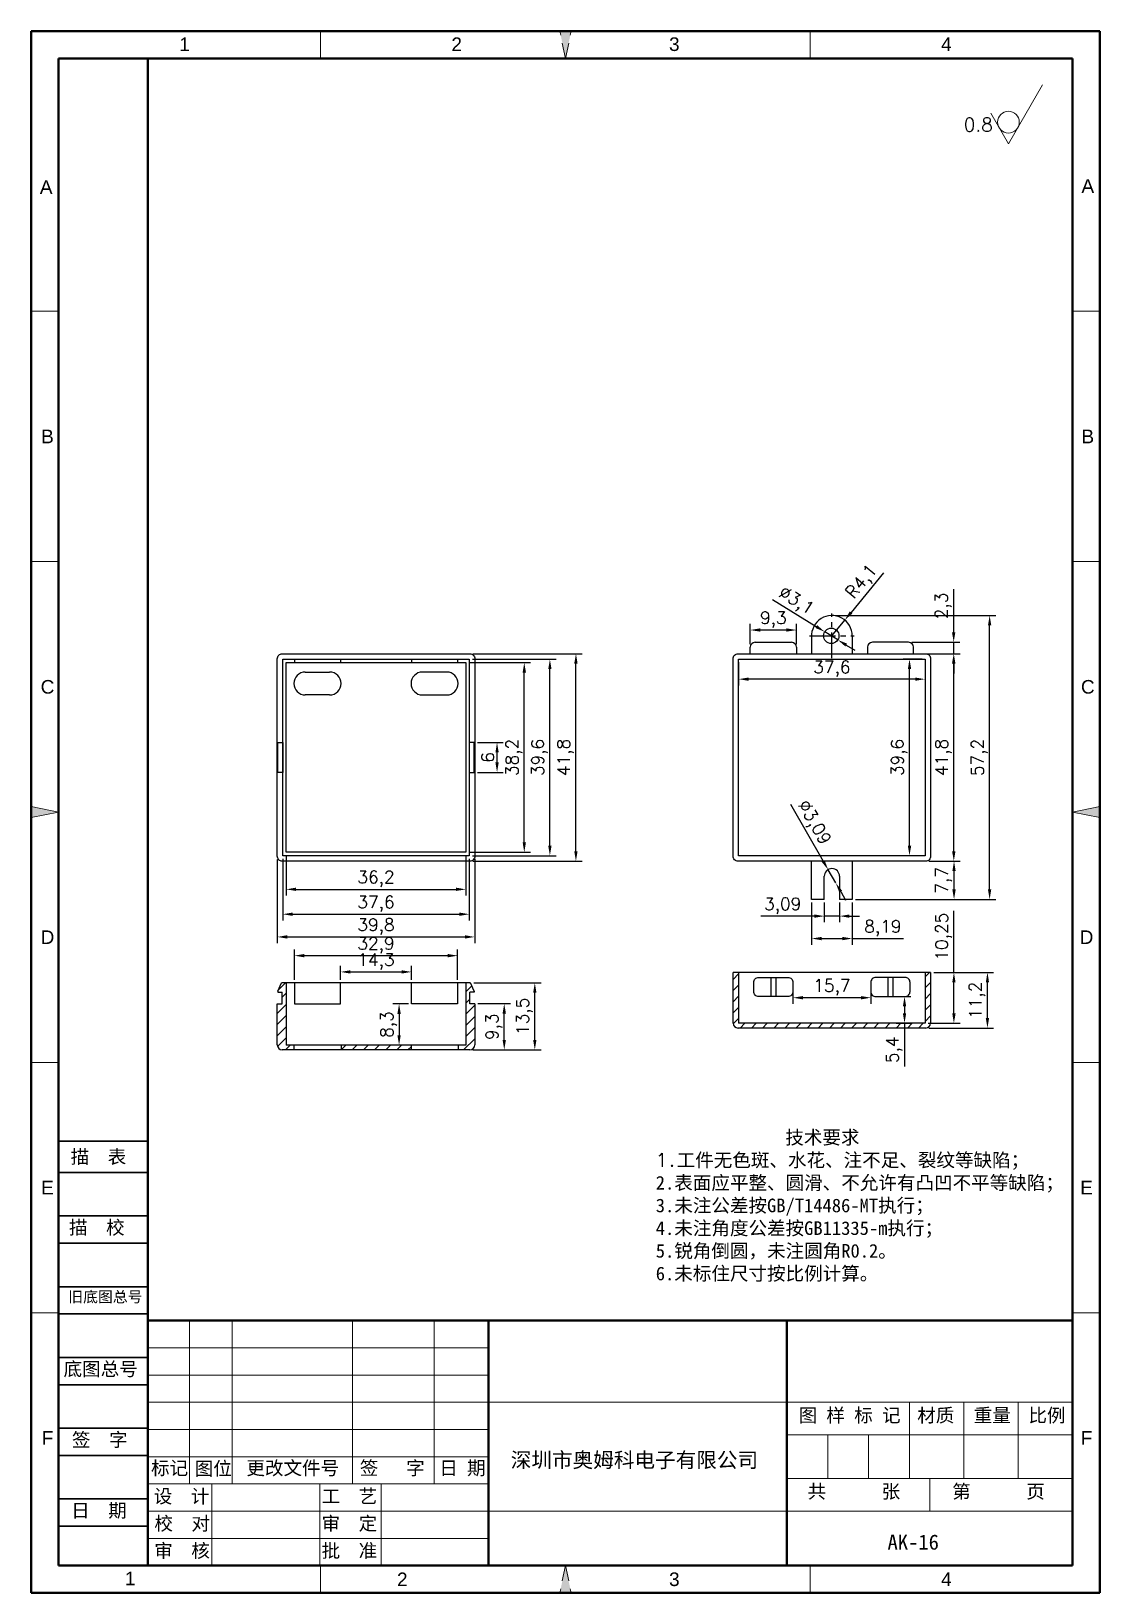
# Model space of a CAD drawing. Header units: millimetres. Extents: x 27445 to 27661, y -471 to -157.
import ezdxf
from ezdxf.enums import TextEntityAlignment as Align

# ---------------------------------------------------------------- set-up
doc = ezdxf.new("R2010")
doc.units = ezdxf.units.MM
for name, pattern in [('ACAD_ISO10W100', [18, 12, -3, 0, -3]), ('CENTER', [50.8, 31.75, -6.35, 6.35, -6.35]), ('HIDDEN2', [4.7625, 3.175, -1.5875])]:
    doc.linetypes.add(name, pattern=pattern)
for name, color, linetype, lineweight in [('dim', 82, 'Continuous', 9), ('图层1', 7, 'ACAD_ISO10W100', 15), ('图层2', 7, 'Continuous', 30), ('图层3', 7, 'Continuous', 15), ('图层4', 7, 'Continuous', 40), ('图层5', 7, 'HIDDEN2', 15), ('细实线', 3, 'Continuous', 18)]:
    doc.layers.add(name, color=color, linetype=linetype, lineweight=lineweight)
doc.layers.add('尺寸线', color=7, linetype='Continuous')
doc.styles.get("Standard").update_dxf_attribs({"font": 'txt', "bigfont": 'gbcbig.shx'})
doc.styles.add('样式 3', font='arial.ttf', dxfattribs={"height": 3.8})
doc.dimstyles.new('ISO-25', dxfattribs={"dimtxt": 2.5, "dimasz": 2.5, "dimexe": 1.25, "dimexo": 0.625, "dimtad": 1, "dimtxsty": 'Standard', "dimcen": 2.5, "dimadec": 0, "dimazin": 0, "dimtfac": 1, "dimtmove": 0, "dimatfit": 3, "dimfxl": 0, "dimarcsym": 0})

# ---------------------------------------------------------------- blocks, each defined once
blk = doc.blocks.new('*D2047')
at = {"layer": 'Defpoints', "color": 0, "transparency": 16777216}
for p in [(27533.84, -282.09), (27555.23, -282.09), (27533.84, -323.89)]:
    blk.add_point(p, dxfattribs=at)
at = {"layer": 'dim', "color": 0, "lineweight": -2, "transparency": 16777216}
for p, q in [((27534.47, -282.09), (27556.48, -282.09)), ((27555.23, -321.89), (27555.23, -284.09)), ((27534.47, -323.89), (27556.48, -323.89))]:
    blk.add_line(p, q, dxfattribs=at)
at = {"layer": 'dim', "color": 0, "transparency": 16777216}
for points in [[(27554.89, -284.09), (27555.56, -284.09), (27555.23, -282.09)], [(27554.89, -321.89), (27555.56, -321.89), (27555.23, -323.89)]]:
    blk.add_solid(points, dxfattribs=at)
at = {"layer": 'dim', "color": 0, "transparency": 16777216, "insert": (27553.14, -302.99), "char_height": 2.5, "attachment_point": 5, "rotation": 90}
blk.add_mtext('41,8', dxfattribs=at)
blk = doc.blocks.new('*D2048')
at = {"layer": 'Defpoints', "color": 0, "transparency": 16777216}
for p in [(27533.74, -283.19), (27549.98, -283.19), (27533.74, -322.79)]:
    blk.add_point(p, dxfattribs=at)
at = {"layer": 'dim', "color": 0, "lineweight": -2, "transparency": 16777216}
for p, q in [((27534.37, -283.19), (27551.23, -283.19)), ((27549.98, -320.79), (27549.98, -285.19)), ((27534.37, -322.79), (27551.23, -322.79))]:
    blk.add_line(p, q, dxfattribs=at)
at = {"layer": 'dim', "color": 0, "transparency": 16777216}
for points in [[(27549.65, -285.19), (27550.31, -285.19), (27549.98, -283.19)], [(27549.65, -320.79), (27550.31, -320.79), (27549.98, -322.79)]]:
    blk.add_solid(points, dxfattribs=at)
at = {"layer": 'dim', "color": 0, "transparency": 16777216, "insert": (27547.9, -302.99), "char_height": 2.5, "attachment_point": 5, "rotation": 90}
blk.add_mtext('39,6', dxfattribs=at)
blk = doc.blocks.new('*D2049')
at = {"layer": 'Defpoints', "color": 0, "transparency": 16777216}
for p in [(27533.04, -283.89), (27544.82, -283.89), (27533.04, -322.09)]:
    blk.add_point(p, dxfattribs=at)
at = {"layer": 'dim', "color": 0, "lineweight": -2, "transparency": 16777216}
for p, q in [((27533.67, -283.89), (27546.07, -283.89)), ((27544.82, -320.09), (27544.82, -285.89)), ((27533.67, -322.09), (27546.07, -322.09))]:
    blk.add_line(p, q, dxfattribs=at)
at = {"layer": 'dim', "color": 0, "transparency": 16777216}
for points in [[(27544.49, -285.89), (27545.16, -285.89), (27544.82, -283.89)], [(27544.49, -320.09), (27545.16, -320.09), (27544.82, -322.09)]]:
    blk.add_solid(points, dxfattribs=at)
at = {"layer": 'dim', "color": 0, "transparency": 16777216, "insert": (27542.74, -302.99), "char_height": 2.5, "attachment_point": 5, "rotation": 90}
blk.add_mtext('38,2', dxfattribs=at)
blk = doc.blocks.new('*D2050')
at = {"layer": 'Defpoints', "color": 0, "transparency": 16777216}
for p in [(27534.74, -299.99), (27539.33, -299.99), (27534.74, -305.99)]:
    blk.add_point(p, dxfattribs=at)
at = {"layer": 'dim', "color": 0, "lineweight": -2, "transparency": 16777216}
for p, q in [((27535.37, -299.99), (27540.58, -299.99)), ((27539.33, -303.99), (27539.33, -301.99)), ((27535.37, -305.99), (27540.58, -305.99))]:
    blk.add_line(p, q, dxfattribs=at)
at = {"layer": 'dim', "color": 0, "transparency": 16777216}
for points in [[(27539, -301.99), (27539.67, -301.99), (27539.33, -299.99)], [(27539, -303.99), (27539.67, -303.99), (27539.33, -305.99)]]:
    blk.add_solid(points, dxfattribs=at)
at = {"layer": 'dim', "color": 0, "transparency": 16777216, "insert": (27537.46, -302.99), "char_height": 2.5, "attachment_point": 5, "rotation": 90}
blk.add_mtext('6', dxfattribs=at)
blk = doc.blocks.new('*D2051')
at = {"layer": 'Defpoints', "color": 0, "transparency": 16777216}
for p in [(27495.04, -322.89), (27534.84, -322.79), (27534.84, -339.15)]:
    blk.add_point(p, dxfattribs=at)
at = {"layer": 'dim', "color": 0, "lineweight": -2, "transparency": 16777216}
for p, q in [((27495.04, -323.52), (27495.04, -340.4)), ((27534.84, -323.42), (27534.84, -340.4)), ((27497.04, -339.15), (27532.84, -339.15))]:
    blk.add_line(p, q, dxfattribs=at)
at = {"layer": 'dim', "color": 0, "transparency": 16777216}
for points in [[(27497.04, -338.81), (27497.04, -339.48), (27495.04, -339.15)], [(27532.84, -338.81), (27532.84, -339.48), (27534.84, -339.15)]]:
    blk.add_solid(points, dxfattribs=at)
at = {"layer": 'dim', "color": 0, "transparency": 16777216, "insert": (27514.94, -337.06), "char_height": 2.5, "attachment_point": 5}
blk.add_mtext('39,8', dxfattribs=at)
blk = doc.blocks.new('*D2052')
at = {"layer": 'Defpoints', "color": 0, "transparency": 16777216}
for p in [(27496.14, -322.79), (27533.74, -322.79), (27533.74, -334.57)]:
    blk.add_point(p, dxfattribs=at)
at = {"layer": 'dim', "color": 0, "lineweight": -2, "transparency": 16777216}
for p, q in [((27496.14, -323.42), (27496.14, -335.82)), ((27533.74, -323.42), (27533.74, -335.82)), ((27498.14, -334.57), (27531.74, -334.57))]:
    blk.add_line(p, q, dxfattribs=at)
at = {"layer": 'dim', "color": 0, "transparency": 16777216}
for points in [[(27498.14, -334.24), (27498.14, -334.91), (27496.14, -334.57)], [(27531.74, -334.24), (27531.74, -334.91), (27533.74, -334.57)]]:
    blk.add_solid(points, dxfattribs=at)
at = {"layer": 'dim', "color": 0, "transparency": 16777216, "insert": (27514.94, -332.49), "char_height": 2.5, "attachment_point": 5}
blk.add_mtext('37,6', dxfattribs=at)
blk = doc.blocks.new('*D2053')
at = {"layer": 'Defpoints', "color": 0, "transparency": 16777216}
for p in [(27496.84, -322.09), (27533.04, -322.09), (27533.04, -329.56)]:
    blk.add_point(p, dxfattribs=at)
at = {"layer": 'dim', "color": 0, "lineweight": -2, "transparency": 16777216}
for p, q in [((27496.84, -322.72), (27496.84, -330.81)), ((27533.04, -322.72), (27533.04, -330.81)), ((27498.84, -329.56), (27531.04, -329.56))]:
    blk.add_line(p, q, dxfattribs=at)
at = {"layer": 'dim', "color": 0, "transparency": 16777216}
for points in [[(27498.84, -329.22), (27498.84, -329.89), (27496.84, -329.56)], [(27531.04, -329.22), (27531.04, -329.89), (27533.04, -329.56)]]:
    blk.add_solid(points, dxfattribs=at)
at = {"layer": 'dim', "color": 0, "transparency": 16777216, "insert": (27514.94, -327.47), "char_height": 2.5, "attachment_point": 5}
blk.add_mtext('36,2', dxfattribs=at)
blk = doc.blocks.new('*D2054')
at = {"layer": 'Defpoints', "color": 0, "transparency": 16777216}
for p in [(27534.01, -348.39), (27546.94, -348.39), (27533.84, -361.89)]:
    blk.add_point(p, dxfattribs=at)
at = {"layer": 'dim', "color": 0, "lineweight": -2, "transparency": 16777216}
for p, q in [((27534.63, -348.39), (27548.19, -348.39)), ((27546.94, -359.89), (27546.94, -350.39)), ((27534.47, -361.89), (27548.19, -361.89))]:
    blk.add_line(p, q, dxfattribs=at)
at = {"layer": 'dim', "color": 0, "transparency": 16777216}
for points in [[(27546.61, -350.39), (27547.27, -350.39), (27546.94, -348.39)], [(27546.61, -359.89), (27547.27, -359.89), (27546.94, -361.89)]]:
    blk.add_solid(points, dxfattribs=at)
at = {"layer": 'dim', "color": 0, "transparency": 16777216, "insert": (27544.86, -355.14), "char_height": 2.5, "attachment_point": 5, "rotation": 90}
blk.add_mtext('13,5', dxfattribs=at)
blk = doc.blocks.new('*D2055')
at = {"layer": 'Defpoints', "color": 0, "transparency": 16777216}
for p in [(27534.84, -352.59), (27540.78, -352.59), (27533.84, -361.89)]:
    blk.add_point(p, dxfattribs=at)
at = {"layer": 'dim', "color": 0, "lineweight": -2, "transparency": 16777216}
for p, q in [((27535.47, -352.59), (27542.03, -352.59)), ((27540.78, -359.89), (27540.78, -354.59)), ((27534.47, -361.89), (27542.03, -361.89))]:
    blk.add_line(p, q, dxfattribs=at)
at = {"layer": 'dim', "color": 0, "transparency": 16777216}
for points in [[(27540.45, -354.59), (27541.12, -354.59), (27540.78, -352.59)], [(27540.45, -359.89), (27541.12, -359.89), (27540.78, -361.89)]]:
    blk.add_solid(points, dxfattribs=at)
at = {"layer": 'dim', "color": 0, "transparency": 16777216, "insert": (27538.7, -357.24), "char_height": 2.5, "attachment_point": 5, "rotation": 90}
blk.add_mtext('9,3', dxfattribs=at)
blk = doc.blocks.new('*D2056')
at = {"layer": 'Defpoints', "color": 0, "transparency": 16777216}
for p in [(27522.09, -352.64), (27519.59, -360.94), (27522.09, -360.94)]:
    blk.add_point(p, dxfattribs=at)
at = {"layer": 'dim', "color": 0, "lineweight": -2, "transparency": 16777216}
for p, q in [((27521.47, -352.64), (27518.34, -352.64)), ((27519.59, -354.64), (27519.59, -358.94)), ((27521.47, -360.94), (27518.34, -360.94))]:
    blk.add_line(p, q, dxfattribs=at)
at = {"layer": 'dim', "color": 0, "transparency": 16777216}
for points in [[(27519.25, -354.64), (27519.92, -354.64), (27519.59, -352.64)], [(27519.25, -358.94), (27519.92, -358.94), (27519.59, -360.94)]]:
    blk.add_solid(points, dxfattribs=at)
at = {"layer": 'dim', "color": 0, "transparency": 16777216, "insert": (27517.5, -356.79), "char_height": 2.5, "attachment_point": 5, "rotation": 90}
blk.add_mtext('8,3', dxfattribs=at)
blk = doc.blocks.new('*D2057')
at = {"layer": 'Defpoints', "color": 0, "transparency": 16777216}
for p in [(27507.79, -348.39), (27522.09, -346.2), (27522.09, -348.39)]:
    blk.add_point(p, dxfattribs=at)
at = {"layer": 'dim', "color": 0, "lineweight": -2, "transparency": 16777216}
for p, q in [((27507.79, -347.77), (27507.79, -344.95)), ((27522.09, -347.77), (27522.09, -344.95)), ((27509.79, -346.2), (27520.09, -346.2))]:
    blk.add_line(p, q, dxfattribs=at)
at = {"layer": 'dim', "color": 0, "transparency": 16777216}
for points in [[(27509.79, -345.86), (27509.79, -346.53), (27507.79, -346.2)], [(27520.09, -345.86), (27520.09, -346.53), (27522.09, -346.2)]]:
    blk.add_solid(points, dxfattribs=at)
at = {"layer": 'dim', "color": 0, "transparency": 16777216, "insert": (27514.94, -344.11), "char_height": 2.5, "attachment_point": 5}
blk.add_mtext('14,3', dxfattribs=at)
blk = doc.blocks.new('*D2058')
at = {"layer": 'Defpoints', "color": 0, "transparency": 16777216}
for p in [(27531.39, -342.92), (27498.49, -348.39), (27531.39, -348.39)]:
    blk.add_point(p, dxfattribs=at)
at = {"layer": 'dim', "color": 0, "lineweight": -2, "transparency": 16777216}
for p, q in [((27498.49, -347.77), (27498.49, -341.67)), ((27531.39, -347.77), (27531.39, -341.67)), ((27500.49, -342.92), (27529.39, -342.92))]:
    blk.add_line(p, q, dxfattribs=at)
at = {"layer": 'dim', "color": 0, "transparency": 16777216}
for points in [[(27500.49, -342.58), (27500.49, -343.25), (27498.49, -342.92)], [(27529.39, -342.58), (27529.39, -343.25), (27531.39, -342.92)]]:
    blk.add_solid(points, dxfattribs=at)
at = {"layer": 'dim', "color": 0, "transparency": 16777216, "insert": (27514.94, -340.83), "char_height": 2.5, "attachment_point": 5}
blk.add_mtext('32,9', dxfattribs=at)
blk = doc.blocks.new('*D2059')
at = {"layer": 'Defpoints', "color": 0, "transparency": 16777216}
for p in [(27626.71, -346.3), (27638.16, -346.3), (27625.71, -357.5)]:
    blk.add_point(p, dxfattribs=at)
at = {"layer": 'dim', "color": 0, "lineweight": -2, "transparency": 16777216}
for p, q in [((27627.34, -346.3), (27639.41, -346.3)), ((27638.16, -355.5), (27638.16, -348.3)), ((27626.34, -357.5), (27639.41, -357.5))]:
    blk.add_line(p, q, dxfattribs=at)
at = {"layer": 'dim', "color": 0, "transparency": 16777216}
for points in [[(27637.83, -348.3), (27638.49, -348.3), (27638.16, -346.3)], [(27637.83, -355.5), (27638.49, -355.5), (27638.16, -357.5)]]:
    blk.add_solid(points, dxfattribs=at)
at = {"layer": 'dim', "color": 0, "transparency": 16777216, "insert": (27636.08, -351.9), "char_height": 2.5, "attachment_point": 5, "rotation": 90}
blk.add_mtext('11,2', dxfattribs=at)
blk = doc.blocks.new('*D2060')
at = {"layer": 'Defpoints', "color": 0, "transparency": 16777216}
for p in [(27627.34, -346.3), (27631.4, -346.3), (27625.61, -356.55)]:
    blk.add_point(p, dxfattribs=at)
at = {"layer": 'dim', "color": 0, "lineweight": -2, "transparency": 16777216}
for p, q in [((27631.4, -346.3), (27631.4, -333.88)), ((27627.96, -346.3), (27632.65, -346.3)), ((27631.4, -354.55), (27631.4, -348.3)), ((27626.24, -356.55), (27632.65, -356.55))]:
    blk.add_line(p, q, dxfattribs=at)
at = {"layer": 'dim', "color": 0, "transparency": 16777216}
for points in [[(27631.07, -348.3), (27631.74, -348.3), (27631.4, -346.3)], [(27631.07, -354.55), (27631.74, -354.55), (27631.4, -356.55)]]:
    blk.add_solid(points, dxfattribs=at)
at = {"layer": 'dim', "color": 0, "transparency": 16777216, "insert": (27629.32, -339.09), "char_height": 2.5, "attachment_point": 5, "rotation": 90}
blk.add_mtext('10,25', dxfattribs=at)
blk = doc.blocks.new('*D2061')
at = {"layer": 'Defpoints', "color": 0, "transparency": 16777216}
for p in [(27598.96, -349.65), (27598.96, -351.39), (27614.66, -349.65)]:
    blk.add_point(p, dxfattribs=at)
at = {"layer": 'dim', "color": 0, "lineweight": -2, "transparency": 16777216}
for p, q in [((27598.96, -350.27), (27598.96, -352.64)), ((27612.66, -351.39), (27600.96, -351.39)), ((27614.66, -350.27), (27614.66, -352.64))]:
    blk.add_line(p, q, dxfattribs=at)
at = {"layer": 'dim', "color": 0, "transparency": 16777216}
for points in [[(27600.96, -351.06), (27600.96, -351.73), (27598.96, -351.39)], [(27612.66, -351.06), (27612.66, -351.73), (27614.66, -351.39)]]:
    blk.add_solid(points, dxfattribs=at)
at = {"layer": 'dim', "color": 0, "transparency": 16777216, "insert": (27606.81, -349.31), "char_height": 2.5, "attachment_point": 5}
blk.add_mtext('15,7', dxfattribs=at)
blk = doc.blocks.new('*D2062')
at = {"layer": 'Defpoints', "color": 0, "transparency": 16777216}
for p in [(27619.11, -351.15), (27619.11, -356.55), (27621.45, -356.55)]:
    blk.add_point(p, dxfattribs=at)
at = {"layer": 'dim', "color": 0, "lineweight": -2, "transparency": 16777216}
for p, q in [((27619.74, -351.15), (27622.7, -351.15)), ((27621.45, -353.15), (27621.45, -354.55)), ((27619.74, -356.55), (27622.7, -356.55)), ((27621.45, -356.55), (27621.45, -365.22))]:
    blk.add_line(p, q, dxfattribs=at)
at = {"layer": 'dim', "color": 0, "transparency": 16777216}
for points in [[(27621.12, -353.15), (27621.78, -353.15), (27621.45, -351.15)], [(27621.12, -354.55), (27621.78, -354.55), (27621.45, -356.55)]]:
    blk.add_solid(points, dxfattribs=at)
at = {"layer": 'dim', "color": 0, "transparency": 16777216, "insert": (27619.37, -361.88), "char_height": 2.5, "attachment_point": 5, "rotation": 90}
blk.add_mtext('5,4', dxfattribs=at)
blk = doc.blocks.new('*D2063')
at = {"layer": 'Defpoints', "color": 0, "transparency": 16777216}
for p in [(27625.71, -323.89), (27631.43, -323.89), (27610.91, -331.59)]:
    blk.add_point(p, dxfattribs=at)
at = {"layer": 'dim', "color": 0, "lineweight": -2, "transparency": 16777216}
for p, q in [((27626.34, -323.89), (27632.68, -323.89)), ((27631.43, -329.59), (27631.43, -325.89)), ((27611.54, -331.59), (27632.68, -331.59))]:
    blk.add_line(p, q, dxfattribs=at)
at = {"layer": 'dim', "color": 0, "transparency": 16777216}
for points in [[(27631.09, -325.89), (27631.76, -325.89), (27631.43, -323.89)], [(27631.09, -329.59), (27631.76, -329.59), (27631.43, -331.59)]]:
    blk.add_solid(points, dxfattribs=at)
at = {"layer": 'dim', "color": 0, "transparency": 16777216, "insert": (27629.34, -327.74), "char_height": 2.5, "attachment_point": 5, "rotation": 90}
blk.add_mtext('7,7', dxfattribs=at)
blk = doc.blocks.new('*D2064')
at = {"layer": 'Defpoints', "color": 0, "transparency": 16777216}
for p in [(27606.81, -274.39), (27638.6, -274.39), (27611.54, -331.59)]:
    blk.add_point(p, dxfattribs=at)
at = {"layer": 'dim', "color": 0, "lineweight": -2, "transparency": 16777216}
for p, q in [((27607.44, -274.39), (27639.85, -274.39)), ((27638.6, -329.59), (27638.6, -276.39)), ((27612.16, -331.59), (27639.85, -331.59))]:
    blk.add_line(p, q, dxfattribs=at)
at = {"layer": 'dim', "color": 0, "transparency": 16777216}
for points in [[(27638.27, -276.39), (27638.93, -276.39), (27638.6, -274.39)], [(27638.27, -329.59), (27638.93, -329.59), (27638.6, -331.59)]]:
    blk.add_solid(points, dxfattribs=at)
at = {"layer": 'dim', "color": 0, "transparency": 16777216, "insert": (27636.52, -302.99), "char_height": 2.5, "attachment_point": 5, "rotation": 90}
blk.add_mtext('57,2', dxfattribs=at)
blk = doc.blocks.new('*D2065')
at = {"layer": 'Defpoints', "color": 0, "transparency": 16777216}
for p in [(27625.71, -282.09), (27631.38, -282.09), (27625.71, -323.89)]:
    blk.add_point(p, dxfattribs=at)
at = {"layer": 'dim', "color": 0, "lineweight": -2, "transparency": 16777216}
for p, q in [((27626.34, -282.09), (27632.63, -282.09)), ((27631.38, -321.89), (27631.38, -284.09)), ((27626.34, -323.89), (27632.63, -323.89))]:
    blk.add_line(p, q, dxfattribs=at)
at = {"layer": 'dim', "color": 0, "transparency": 16777216}
for points in [[(27631.04, -284.09), (27631.71, -284.09), (27631.38, -282.09)], [(27631.04, -321.89), (27631.71, -321.89), (27631.38, -323.89)]]:
    blk.add_solid(points, dxfattribs=at)
at = {"layer": 'dim', "color": 0, "transparency": 16777216, "insert": (27629.29, -302.99), "char_height": 2.5, "attachment_point": 5, "rotation": 90}
blk.add_mtext('41,8', dxfattribs=at)
blk = doc.blocks.new('*D2066')
at = {"layer": 'Defpoints', "color": 0, "transparency": 16777216}
for p in [(27588.01, -283.19), (27625.61, -283.19), (27588.01, -287.22)]:
    blk.add_point(p, dxfattribs=at)
at = {"layer": 'dim', "color": 0, "lineweight": -2, "transparency": 16777216}
for p, q in [((27588.01, -283.82), (27588.01, -288.47)), ((27625.61, -283.82), (27625.61, -288.47)), ((27623.61, -287.22), (27590.01, -287.22))]:
    blk.add_line(p, q, dxfattribs=at)
at = {"layer": 'dim', "color": 0, "transparency": 16777216}
for points in [[(27590.01, -286.89), (27590.01, -287.55), (27588.01, -287.22)], [(27623.61, -286.89), (27623.61, -287.55), (27625.61, -287.22)]]:
    blk.add_solid(points, dxfattribs=at)
at = {"layer": 'dim', "color": 0, "transparency": 16777216, "insert": (27606.81, -285.14), "char_height": 2.5, "attachment_point": 5}
blk.add_mtext('37,6', dxfattribs=at)
blk = doc.blocks.new('*D2067')
at = {"layer": 'Defpoints', "color": 0, "transparency": 16777216}
for p in [(27622.45, -283.19), (27625.61, -283.19), (27625.61, -322.79)]:
    blk.add_point(p, dxfattribs=at)
at = {"layer": 'dim', "color": 0, "lineweight": -2, "transparency": 16777216}
for p, q in [((27624.99, -283.19), (27621.2, -283.19)), ((27622.45, -320.79), (27622.45, -285.19)), ((27624.99, -322.79), (27621.2, -322.79))]:
    blk.add_line(p, q, dxfattribs=at)
at = {"layer": 'dim', "color": 0, "transparency": 16777216}
for points in [[(27622.12, -285.19), (27622.79, -285.19), (27622.45, -283.19)], [(27622.12, -320.79), (27622.79, -320.79), (27622.45, -322.79)]]:
    blk.add_solid(points, dxfattribs=at)
at = {"layer": 'dim', "color": 0, "transparency": 16777216, "insert": (27620.37, -302.99), "char_height": 2.5, "attachment_point": 5, "rotation": 90}
blk.add_mtext('39,6', dxfattribs=at)
blk = doc.blocks.new('*D2068')
at = {"layer": 'Defpoints', "color": 0, "transparency": 16777216}
for p in [(27606.05, -325.6), (27607.59, -328.28)]:
    blk.add_point(p, dxfattribs=at)
at = {"layer": 'dim', "color": 0, "lineweight": -2, "transparency": 16777216}
for p, q in [((27598.44, -312.38), (27605.05, -323.86)), ((27607.59, -328.28), (27606.05, -325.6)), ((27608.59, -330.01), (27609.58, -331.74))]:
    blk.add_line(p, q, dxfattribs=at)
at = {"layer": 'dim', "color": 0, "transparency": 16777216}
for points in [[(27605.34, -323.7), (27604.76, -324.03), (27606.05, -325.6)], [(27608.88, -329.84), (27608.3, -330.18), (27607.59, -328.28)]]:
    blk.add_solid(points, dxfattribs=at)
at = {"layer": 'dim', "color": 0, "transparency": 16777216, "insert": (27603.05, -316.22), "char_height": 2.5, "attachment_point": 5, "rotation": 299.9267}
blk.add_mtext('∅3,09', dxfattribs=at)
blk = doc.blocks.new('*D2069')
at = {"layer": 'Defpoints', "color": 0, "transparency": 16777216}
for p in [(27605.27, -331.59), (27608.36, -331.59), (27605.27, -334.95)]:
    blk.add_point(p, dxfattribs=at)
at = {"layer": 'dim', "color": 0, "lineweight": -2, "transparency": 16777216}
for p, q in [((27605.27, -332.22), (27605.27, -336.2)), ((27608.36, -332.22), (27608.36, -336.2)), ((27603.27, -334.95), (27592.52, -334.95)), ((27608.36, -334.95), (27605.27, -334.95)), ((27610.36, -334.95), (27612.36, -334.95))]:
    blk.add_line(p, q, dxfattribs=at)
at = {"layer": 'dim', "color": 0, "transparency": 16777216}
for points in [[(27603.27, -334.62), (27603.27, -335.29), (27605.27, -334.95)], [(27610.36, -334.62), (27610.36, -335.29), (27608.36, -334.95)]]:
    blk.add_solid(points, dxfattribs=at)
at = {"layer": 'dim', "color": 0, "transparency": 16777216, "insert": (27596.9, -332.87), "char_height": 2.5, "attachment_point": 5}
blk.add_mtext('3,09', dxfattribs=at)
blk = doc.blocks.new('*D2070')
at = {"layer": 'Defpoints', "color": 0, "transparency": 16777216}
for p in [(27602.72, -331.59), (27610.91, -331.59), (27610.91, -339.47)]:
    blk.add_point(p, dxfattribs=at)
at = {"layer": 'dim', "color": 0, "lineweight": -2, "transparency": 16777216}
for p, q in [((27602.72, -332.22), (27602.72, -340.72)), ((27610.91, -332.22), (27610.91, -340.72)), ((27604.72, -339.47), (27608.91, -339.47)), ((27610.91, -339.47), (27621.25, -339.47))]:
    blk.add_line(p, q, dxfattribs=at)
at = {"layer": 'dim', "color": 0, "transparency": 16777216}
for points in [[(27604.72, -339.14), (27604.72, -339.81), (27602.72, -339.47)], [(27608.91, -339.14), (27608.91, -339.81), (27610.91, -339.47)]]:
    blk.add_solid(points, dxfattribs=at)
at = {"layer": 'dim', "color": 0, "transparency": 16777216, "insert": (27617.08, -337.39), "char_height": 2.5, "attachment_point": 5}
blk.add_mtext('8,19', dxfattribs=at)
blk = doc.blocks.new('*D2071')
at = {"layer": 'Defpoints', "color": 0, "transparency": 16777216}
for p in [(27609.41, -275.32), (27606.81, -278.49)]:
    blk.add_point(p, dxfattribs=at)
at = {"layer": 'dim', "color": 0, "lineweight": -2, "transparency": 16777216}
for p, q in [((27617.23, -265.78), (27610.68, -273.77)), ((27606.81, -278.49), (27609.41, -275.32))]:
    blk.add_line(p, q, dxfattribs=at)
at = {"layer": 'dim', "color": 0, "transparency": 16777216}
blk.add_solid([(27610.42, -273.56), (27610.94, -273.98), (27609.41, -275.32)], dxfattribs=at)
at = {"layer": 'dim', "color": 0, "transparency": 16777216, "insert": (27612.98, -267.68), "char_height": 2.5, "attachment_point": 5, "rotation": 50.6604}
blk.add_mtext('R4,1', dxfattribs=at)
blk = doc.blocks.new('*D2072')
at = {"layer": 'Defpoints', "color": 0, "transparency": 16777216}
for p in [(27605.37, -277.68), (27608.01, -279.31)]:
    blk.add_point(p, dxfattribs=at)
at = {"layer": 'dim', "color": 0, "lineweight": -2, "transparency": 16777216}
for p, q in [((27594.87, -271.2), (27603.67, -276.63)), ((27608.01, -279.31), (27605.37, -277.68)), ((27609.71, -280.36), (27611.41, -281.41))]:
    blk.add_line(p, q, dxfattribs=at)
at = {"layer": 'dim', "color": 0, "transparency": 16777216}
for points in [[(27603.84, -276.34), (27603.49, -276.91), (27605.37, -277.68)], [(27609.88, -280.07), (27609.53, -280.64), (27608.01, -279.31)]]:
    blk.add_solid(points, dxfattribs=at)
at = {"layer": 'dim', "color": 0, "transparency": 16777216, "insert": (27599.51, -271.61), "char_height": 2.5, "attachment_point": 5, "rotation": 328.3088}
blk.add_mtext('∅3,1', dxfattribs=at)
blk = doc.blocks.new('*D2073')
at = {"layer": 'Defpoints', "color": 0, "transparency": 16777216}
for p in [(27590.36, -277.32), (27590.36, -280.79), (27599.66, -280.79)]:
    blk.add_point(p, dxfattribs=at)
at = {"layer": 'dim', "color": 0, "lineweight": -2, "transparency": 16777216}
for p, q in [((27590.36, -280.17), (27590.36, -276.07)), ((27599.66, -280.17), (27599.66, -276.07)), ((27597.66, -277.32), (27592.36, -277.32))]:
    blk.add_line(p, q, dxfattribs=at)
at = {"layer": 'dim', "color": 0, "transparency": 16777216}
for points in [[(27592.36, -276.98), (27592.36, -277.65), (27590.36, -277.32)], [(27597.66, -276.98), (27597.66, -277.65), (27599.66, -277.32)]]:
    blk.add_solid(points, dxfattribs=at)
at = {"layer": 'dim', "color": 0, "transparency": 16777216, "insert": (27595.01, -275.23), "char_height": 2.5, "attachment_point": 5}
blk.add_mtext('9,3', dxfattribs=at)
blk = doc.blocks.new('*D2074')
at = {"layer": 'Defpoints', "color": 0, "transparency": 16777216}
for p in [(27622.26, -279.79), (27631.36, -279.79), (27623.26, -282.09)]:
    blk.add_point(p, dxfattribs=at)
at = {"layer": 'dim', "color": 0, "lineweight": -2, "transparency": 16777216}
for p, q in [((27631.36, -277.79), (27631.36, -269.12)), ((27622.89, -279.79), (27632.61, -279.79)), ((27631.36, -282.09), (27631.36, -279.79)), ((27623.89, -282.09), (27632.61, -282.09)), ((27631.36, -284.09), (27631.36, -286.09))]:
    blk.add_line(p, q, dxfattribs=at)
at = {"layer": 'dim', "color": 0, "transparency": 16777216}
for points in [[(27631.02, -277.79), (27631.69, -277.79), (27631.36, -279.79)], [(27631.02, -284.09), (27631.69, -284.09), (27631.36, -282.09)]]:
    blk.add_solid(points, dxfattribs=at)
at = {"layer": 'dim', "color": 0, "transparency": 16777216, "insert": (27629.27, -272.46), "char_height": 2.5, "attachment_point": 5, "rotation": 90}
blk.add_mtext('2,3', dxfattribs=at)

msp = doc.modelspace()

# ---------------------------------------------------------------- hatches: boundary and pattern name
h = msp.add_hatch()
h.set_pattern_fill('ANSI31', color=8, scale=0.5, style=0)
h.set_pattern_definition([(45, (-279.0993, -4.7757), (-1.122532015, 1.122532015), [])])
h.paths.add_polyline_path([(27534.845, -360.891), (27534.845, -352.591), (27533.845, -352.591), (27533.845, -350.291), (27534.745, -350.291), (27534.745, -350.06), (27534.01, -348.391), (27533.845, -348.391), (27533.045, -348.391), (27533.045, -360.941), (27531.495, -360.941), (27531.495, -361.891), (27533.845, -361.891, 0.4142136)])
h.paths.add_polyline_path([(27521.995, -360.941), (27507.895, -360.941), (27507.895, -361.891), (27521.995, -361.891)])
h.paths.add_polyline_path([(27496.845, -348.391), (27496.045, -348.391), (27495.879, -348.391), (27495.145, -350.06), (27495.145, -350.291), (27496.045, -350.291), (27496.045, -352.591), (27495.045, -352.591), (27495.045, -360.891, 0.4142136), (27496.045, -361.891), (27498.395, -361.891), (27498.395, -360.941), (27496.845, -360.941)])
h = msp.add_hatch()
h.set_pattern_fill('ANSI31', color=8, scale=0.5, style=0)
h.set_pattern_definition([(45, (-279.0993, 6e-14), (-1.122532015, 1.122532015), [])])
h.paths.add_polyline_path([(27626.713, -356.5), (27626.713, -346.3), (27625.613, -346.3), (27625.613, -356.55), (27588.013, -356.55), (27588.013, -346.3), (27586.913, -346.3), (27586.913, -356.5, 0.4142136), (27587.913, -357.5), (27625.713, -357.5, 0.4142136)])
at = {"layer": '图层1'}
for points in [[(27450.937, -313.979), (27445.455, -312.851), (27445.455, -315.107)], [(27655.316, -313.979), (27660.798, -312.851), (27660.798, -315.107)]]:
    msp.add_hatch(color=0, dxfattribs=at).paths.add_polyline_path(points)
at = {"layer": '图层5'}
for points in [[(27553.127, -162.175), (27551.998, -156.693), (27554.255, -156.693)], [(27553.127, -465.783), (27551.998, -471.265), (27554.255, -471.265)]]:
    msp.add_hatch(color=0, dxfattribs=at).paths.add_polyline_path(points)

# ---------------------------------------------------------------- linework, layer by layer
at = {"color": 1, "linetype": 'CENTER', "ltscale": 0.164}
for p, q in [((27606.813, -283.001), (27606.813, -273.981)), ((27602.303, -278.491), (27611.323, -278.491))]:
    msp.add_line(p, q, dxfattribs=at)
for p, q in [((27591.363, -279.791), (27598.663, -279.791)), ((27602.721, -278.241), (27602.721, -282.091)), ((27610.913, -278.491), (27610.913, -282.091)), ((27622.263, -279.791), (27614.963, -279.791)), ((27590.363, -282.091), (27590.363, -280.791)), ((27599.663, -280.791), (27599.663, -282.091)), ((27613.963, -280.791), (27613.963, -282.091)), ((27623.263, -282.091), (27623.263, -280.791)), ((27498.495, -283.191), (27498.495, -283.891)), ((27507.795, -283.191), (27507.795, -283.891)), ((27522.095, -283.191), (27522.095, -283.891)), ((27531.395, -283.191), (27531.395, -283.891)), ((27602.721, -331.591), (27602.721, -323.891)), ((27610.913, -323.891), (27610.913, -331.591)), ((27605.271, -331.591), (27605.271, -326.937)), ((27608.363, -326.937), (27608.363, -331.591)), ((27605.271, -331.591), (27602.721, -331.591)), ((27610.913, -331.591), (27608.363, -331.591)), ((27495.145, -350.06), (27495.879, -348.391)), ((27496.045, -348.391), (27495.879, -348.391)), ((27533.845, -348.391), (27496.045, -348.391)), ((27496.845, -348.391), (27496.845, -360.941)), ((27498.495, -348.391), (27498.495, -352.641)), ((27507.795, -352.641), (27507.795, -348.391)), ((27522.095, -352.641), (27522.095, -348.391)), ((27531.395, -348.391), (27531.395, -352.641)), ((27533.045, -348.391), (27533.045, -360.941)), ((27533.845, -348.391), (27534.01, -348.391)), ((27534.745, -350.06), (27534.01, -348.391)), ((27586.913, -356.5), (27586.913, -346.3)), ((27626.713, -346.3), (27586.913, -346.3)), ((27588.013, -346.3), (27588.013, -356.55)), ((27594.513, -347.3), (27594.513, -351.15)), ((27595.513, -347.3), (27595.513, -351.15)), ((27618.113, -347.3), (27618.113, -351.15)), ((27619.113, -347.3), (27619.113, -351.15)), ((27625.613, -346.3), (27625.613, -356.55)), ((27626.713, -346.3), (27626.713, -356.5)), ((27495.145, -350.06), (27495.145, -350.291)), ((27495.145, -350.291), (27496.045, -350.291)), ((27496.045, -352.591), (27496.045, -350.291)), ((27533.845, -352.591), (27533.845, -350.291)), ((27534.745, -350.291), (27533.845, -350.291)), ((27534.745, -350.06), (27534.745, -350.291)), ((27495.045, -360.891), (27495.045, -352.591)), ((27495.045, -352.591), (27496.045, -352.591)), ((27498.495, -352.641), (27507.795, -352.641)), ((27531.395, -352.641), (27522.095, -352.641)), ((27534.845, -352.591), (27533.845, -352.591)), ((27534.845, -352.591), (27534.845, -360.891)), ((27586.914, -356.55), (27586.913, -356.55)), ((27625.713, -357.5), (27587.913, -357.5)), ((27625.613, -356.55), (27588.013, -356.55)), ((27626.713, -356.55), (27626.712, -356.55)), ((27495.046, -360.941), (27495.045, -360.941)), ((27533.045, -360.941), (27496.845, -360.941)), ((27498.395, -360.941), (27498.395, -361.891)), ((27507.895, -360.941), (27507.895, -361.891)), ((27521.995, -360.941), (27521.995, -361.891)), ((27534.845, -360.941), (27534.843, -360.941)), ((27533.845, -361.891), (27496.045, -361.891))]:
    msp.add_line(p, q)
at = {"color": 8}
msp.add_line((27531.495, -360.941), (27531.495, -361.891), dxfattribs=at)
for points in [[(27534.845, -283.091), (27534.845, -322.891, -0.4142136), (27533.845, -323.891), (27496.045, -323.891, -0.4142136), (27495.045, -322.891), (27495.045, -283.091, -0.4142136), (27496.045, -282.091), (27533.845, -282.091, -0.4142136)], [(27626.713, -283.091), (27626.713, -322.891, -0.4142136), (27625.713, -323.891), (27587.913, -323.891, -0.4142136), (27586.913, -322.891), (27586.913, -283.091, -0.4142136), (27587.913, -282.091), (27625.713, -282.091, -0.4142136)], [(27598.963, -348.3), (27598.963, -350.15, -0.4142136), (27597.963, -351.15), (27592.063, -351.15, -0.4142136), (27591.063, -350.15), (27591.063, -348.3, -0.4142136), (27592.063, -347.3), (27597.963, -347.3, -0.4142136)], [(27614.663, -348.3), (27614.663, -350.15, 0.4142136), (27615.663, -351.15), (27621.563, -351.15, 0.4142136), (27622.563, -350.15), (27622.563, -348.3, 0.4142136), (27621.563, -347.3), (27615.663, -347.3, 0.4142136)]]:
    msp.add_lwpolyline(points, format="xyb", close=True)
for points in [[(27533.745, -283.191), (27533.745, -322.791), (27496.145, -322.791), (27496.145, -283.191)], [(27533.045, -283.891), (27533.045, -322.091), (27496.845, -322.091), (27496.845, -283.891)], [(27625.613, -283.191), (27625.613, -322.791), (27588.013, -322.791), (27588.013, -283.191)], [(27496.145, -299.991), (27496.145, -305.991), (27495.145, -305.991), (27495.145, -299.991)], [(27533.745, -299.991), (27533.745, -305.991), (27534.745, -305.991), (27534.745, -299.991)]]:
    msp.add_lwpolyline(points, close=True)
for points in [[(27500.695, -285.791), (27505.595, -285.791)], [(27529.195, -285.791), (27524.295, -285.791)], [(27505.595, -290.391), (27500.695, -290.391)], [(27524.295, -290.391), (27529.195, -290.391)]]:
    msp.add_lwpolyline(points)
msp.add_circle((27606.688, -278.491), 1.55)
for centre, radius, start, end in [((27606.813, -278.491), 4.1, 0, 183.49581), ((27591.363, -280.791), 1, 90, 180), ((27598.663, -280.791), 1, 0, 90), ((27614.963, -280.791), 1, 90, 180), ((27622.263, -280.791), 1, 0, 90), ((27500.695, -288.091), 2.3, 90, 270), ((27505.595, -288.091), 2.3, 270, 90), ((27524.295, -288.091), 2.3, 90, 270), ((27529.195, -288.091), 2.3, 270, 90), ((27606.817, -326.937), 1.546, 0, 180), ((27587.913, -356.5), 1, 180, 270), ((27625.713, -356.5), 1, 270, 360), ((27496.045, -360.891), 1, 180, 270), ((27533.845, -360.891), 1, 270, 360)]:
    msp.add_arc(centre, radius, start, end)
at = {"layer": '图层1', "color": 0}
for p, q in [((27503.786, -162.175), (27503.786, -156.693)), ((27602.467, -162.175), (27602.467, -156.693)), ((27450.937, -213.105), (27445.455, -213.105)), ((27660.798, -213.105), (27655.316, -213.105)), ((27450.937, -263.542), (27445.455, -263.542)), ((27660.798, -263.542), (27655.316, -263.542)), ((27450.937, -313.979), (27445.455, -312.851)), ((27450.937, -313.979), (27445.455, -315.107)), ((27655.316, -313.979), (27660.798, -312.851)), ((27655.316, -313.979), (27660.798, -315.107)), ((27450.937, -364.416), (27445.455, -364.416)), ((27660.798, -364.416), (27655.316, -364.416)), ((27450.937, -414.853), (27445.455, -414.853)), ((27660.798, -414.853), (27655.316, -414.853)), ((27605.976, -439.468), (27605.976, -448.24)), ((27614.199, -439.468), (27614.199, -448.24)), ((27485.964, -449.336), (27485.964, -443.854)), ((27485.964, -449.336), (27485.964, -443.854))]:
    msp.add_line(p, q, dxfattribs=at)
at = {"layer": '图层2', "color": 0}
for p, q in [((27468.932, -380.259), (27450.937, -380.259)), ((27468.932, -386.587), (27450.937, -386.587)), ((27468.932, -386.587), (27459.373, -386.587)), ((27468.932, -395.358), (27450.937, -395.358)), ((27468.932, -400.841), (27450.937, -400.841)), ((27468.932, -400.841), (27459.373, -400.841)), ((27468.932, -400.841), (27459.373, -400.841)), ((27468.932, -409.612), (27450.937, -409.612)), ((27468.932, -415.095), (27450.937, -415.095)), ((27468.932, -415.095), (27459.373, -415.095)), ((27468.932, -423.866), (27450.937, -423.866)), ((27468.932, -429.348), (27450.937, -429.348)), ((27468.932, -429.348), (27459.373, -429.348)), ((27468.932, -438.12), (27450.937, -438.12)), ((27468.932, -443.602), (27450.937, -443.602)), ((27468.932, -443.602), (27459.373, -443.602)), ((27468.932, -452.374), (27450.937, -452.374)), ((27468.932, -457.856), (27450.937, -457.856))]:
    msp.add_line(p, q, dxfattribs=at)
at = {"layer": '图层3', "color": 0}
for p, q in [((27477.364, -449.336), (27477.364, -416.442)), ((27485.964, -443.854), (27485.964, -416.442)), ((27510.209, -449.271), (27510.209, -416.442)), ((27526.656, -449.256), (27526.656, -416.442)), ((27537.62, -421.925), (27468.932, -421.925)), ((27537.62, -427.407), (27468.932, -427.407)), ((27537.62, -427.407), (27468.932, -427.407)), ((27537.62, -432.889), (27468.932, -432.889)), ((27524.305, -432.889), (27655.316, -432.889)), ((27622.423, -432.889), (27622.423, -448.24)), ((27633.387, -432.889), (27633.387, -448.24)), ((27644.352, -432.889), (27644.352, -448.24)), ((27537.62, -438.371), (27468.932, -438.371)), ((27655.316, -439.468), (27597.752, -439.468)), ((27622.423, -439.468), (27622.423, -448.24)), ((27537.62, -443.854), (27468.932, -443.854)), ((27537.62, -449.336), (27468.932, -449.336)), ((27481.881, -465.783), (27481.881, -449.336)), ((27503.605, -465.783), (27503.605, -449.271)), ((27515.97, -465.718), (27515.97, -449.271)), ((27655.316, -448.24), (27597.752, -448.24)), ((27626.534, -448.24), (27626.534, -454.818)), ((27537.62, -454.818), (27468.932, -454.818)), ((27537.62, -454.818), (27469.23, -454.818)), ((27524.305, -454.818), (27655.316, -454.818)), ((27468.932, -457.856), (27468.776, -457.856)), ((27537.62, -460.301), (27468.932, -460.301)), ((27503.786, -465.783), (27503.786, -471.265)), ((27602.467, -465.783), (27602.467, -471.265)), ((27602.467, -465.783), (27602.467, -471.265))]:
    msp.add_line(p, q, dxfattribs=at)
at = {"layer": '图层4', "color": 0}
for p, q in [((27468.932, -465.783), (27468.932, -162.175)), ((27468.932, -416.442), (27468.932, -465.783)), ((27655.316, -416.442), (27468.932, -416.442)), ((27572.827, -416.442), (27474.146, -416.442)), ((27537.62, -465.783), (27537.62, -416.442)), ((27597.752, -465.783), (27597.752, -416.442)), ((27468.932, -439.468), (27468.932, -465.783))]:
    msp.add_line(p, q, dxfattribs=at)
at = {"layer": '图层5', "color": 0}
for p, q in [((27553.127, -162.175), (27551.998, -156.693)), ((27553.127, -162.175), (27554.255, -156.693)), ((27537.62, -449.336), (27468.932, -449.336)), ((27553.127, -465.783), (27551.998, -471.265)), ((27553.127, -465.783), (27554.255, -471.265))]:
    msp.add_line(p, q, dxfattribs=at)
at = {"layer": '尺寸线', "color": 0, "lineweight": 40}
for p, q in [((27445.455, -156.693), (27660.798, -156.693)), ((27445.455, -156.693), (27445.455, -471.265)), ((27660.798, -156.693), (27660.798, -471.265)), ((27450.937, -162.175), (27655.316, -162.175)), ((27450.937, -162.175), (27450.937, -465.783)), ((27655.316, -162.175), (27655.316, -465.783)), ((27450.937, -465.783), (27655.316, -465.783)), ((27445.455, -471.265), (27660.798, -471.265))]:
    msp.add_line(p, q, dxfattribs=at)
at = {"layer": '细实线', "color": 0}
for p, q in [((27642.388, -179.391), (27649.241, -167.521)), ((27638.82, -173.209), (27642.388, -179.391))]:
    msp.add_line(p, q, dxfattribs=at)
msp.add_circle((27642.388, -175.005), 2.193, dxfattribs=at)

# ---------------------------------------------------------------- texts
at = {"layer": '图层1', "color": 0, "style": '样式 3'}
for s, p in [('B', (27448.735, -238.324)), ('B', (27658.383, -238.324)), ('C', (27448.735, -288.76)), ('C', (27658.383, -288.76)), ('D', (27448.735, -339.197)), ('D', (27658.126, -339.197)), ('E', (27448.735, -389.634)), ('E', (27658.126, -389.634)), ('F', (27448.735, -440.071)), ('F', (27658.126, -440.071))]:
    msp.add_text(s, height=2.741, dxfattribs=at).set_placement(p, align=Align.MIDDLE)
at = {"layer": '图层1', "color": 0, "attachment_point": 1}
for s, insert, char_height, width in [('{\\fSimSun|b0|i0|c134|p2;图 样 标 记}', (27600.107, -434.133), 2.74113, 34.00793), ('{\\fSimSun|b0|i0|c134|p2;材质 }', (27624.014, -434.145), 2.74113, 22.86138), ('{\\fSimSun|b0|i0|c134|p2;深圳市奥姆科电子有限公司}', (27542.093, -442.99), 3.0457, 57.54952), ('{\\fSimSun|b0|i0|c134|p2;标记}', (27469.604, -444.763), 2.74113, 7.67517), ('{\\fSimSun|b0|i0|c134|p2;图位}', (27478.407, -444.874), 2.74113, 7.67517), ('{\\fSimSun|b0|i0|c134|p2;更改文件号}', (27488.815, -444.763), 2.74113, 22.86138), ('{\\fSimSun|b0|i0|c134|p2;审  核}', (27470.25, -461.417), 2.74113, 22.22873), ('{\\fSimSun|b0|i0|c134|p2;批  准}', (27503.973, -461.417), 2.74113, 22.86138), ('{\\fSimSun|b0|i0|c134|p2;AK-16}', (27618.023, -459.53), 3.0457, 37.78658)]:
    msp.add_mtext(s, dxfattribs=dict(at, insert=insert, char_height=char_height, width=width))
at = {"layer": '图层2', "color": 0, "attachment_point": 1}
for s, insert, char_height, width in [('{\\fSimSun|b0|i0|c134|p2;描\\fSimSun|b0|i0|c0|p2;  \\fSimSun|b0|i0|c134|p2;表}', (27453.387, -382.046), 2.7411, 30.71591), ('{\\fSimSun|b0|i0|c134|p2;描\\fSimSun|b0|i0|c0|p2;  \\fSimSun|b0|i0|c134|p2;校}', (27453.075, -396.299), 2.7411, 30.71591), ('{\\fSimSun|b0|i0|c134|p2;旧底图总号}', (27452.921, -410.553), 2.19291, 30.71591), ('{\\fSimSun|b0|i0|c134|p2;底图总号}', (27451.97, -424.807), 2.7411, 30.71591), ('{\\fSimSun|b0|i0|c134|p2;重量 }', (27635.396, -434.145), 2.74113, 22.86138), ('{\\fSimSun|b0|i0|c134|p2;比例 }', (27646.424, -434.145), 2.74113, 22.86138), ('{\\fSimSun|b0|i0|c134|p2;签\\fSimSun|b0|i0|c0|p2;  \\fSimSun|b0|i0|c134|p2;字}', (27453.668, -439.061), 2.7411, 30.71591), ('{\\fSimSun|b0|i0|c134|p2;签   字}', (27511.672, -444.763), 2.74113, 22.86138), ('{\\fSimSun|b0|i0|c134|p2;日 期}', (27527.685, -444.763), 2.74113, 22.86138), ('{\\fSimSun|b0|i0|c134|p2;共      张}', (27601.913, -449.484), 2.74113, 30.3281), ('{\\fSimSun|b0|i0|c134|p2;第      页}', (27631.06, -449.484), 2.74113, 28.15045), ('{\\fSimSun|b0|i0|c134|p2;日\\fSimSun|b0|i0|c0|p2;  \\fSimSun|b0|i0|c134|p2;期}', (27453.512, -453.314), 2.7411, 30.71591), ('{\\fSimSun|b0|i0|c134|p2;设  计}', (27470.143, -450.453), 2.74113, 21.24817), ('{\\fSimSun|b0|i0|c134|p2;工  艺}', (27503.973, -450.453), 2.74113, 22.86138), ('{\\fSimSun|b0|i0|c134|p2;校  对}', (27470.275, -455.935), 2.74113, 19.87519), ('{\\fSimSun|b0|i0|c134|p2;审  定}', (27503.973, -455.935), 2.74113, 22.86138)]:
    msp.add_mtext(s, dxfattribs=dict(at, insert=insert, char_height=char_height, width=width))
at = {"layer": '图层3', "color": 0, "insert": (27571.317, -378.16), "char_height": 2.74113, "width": 129.83197, "attachment_point": 1}
msp.add_mtext('{\\fSimSun|b0|i0|c134|p54;              技术要求\\P}1{\\fSimSun|b0|i0|c134|p54;.工件无色斑、水花、注不足、裂纹等缺陷；\\P2.表面应平整、圆滑、不允许有凸凹不平等缺陷；\\P3.未注公差按GB/T14486-MT执行；\\P4.未注角度公差按GB11335-m执行；\\P5.锐角倒圆，未注圆角R0.2。}\\P{\\fSimSun|b0|i0|c134|p2;6.未标住尺寸按比例计算。}', dxfattribs=at)
at = {"layer": '图层5', "color": 0, "style": '样式 3'}
for s, p in [('1', (27476.375, -159.301)), ('2', (27531.198, -159.301)), ('3', (27575.056, -159.301)), ('4', (27629.878, -159.301)), ('A', (27448.469, -188.086)), ('A', (27658.383, -187.887)), ('1', (27465.41, -468.38)), ('2', (27520.233, -468.544)), ('3', (27575.056, -468.544)), ('4', (27629.878, -468.544))]:
    msp.add_text(s, height=2.741, dxfattribs=at).set_placement(p, align=Align.MIDDLE)
at = {"layer": '细实线', "color": 0, "insert": (27633.375, -174.128), "char_height": 2.7411, "width": 10.23388, "attachment_point": 1}
msp.add_mtext('0.8', dxfattribs=at)

# ---------------------------------------------------------------- dimensions: what is measured, and where the dimension line sits
at = {"layer": 'dim'}
dim = msp.add_radius_dim(center=(27606.813, -278.491), mpoint=(27609.412, -275.32), dimstyle='ISO-25', override={"dimasz": 2}, dxfattribs=at)
dim.commit()
dim.dimension.update_dxf_attribs({"geometry": '*D2071', "text_midpoint": (27612.978, -267.683)})
for p1, p2, picture, middle in [((27608.007, -279.305), (27605.369, -277.677), '*D2072', (27599.515, -271.614)), ((27607.588, -328.277), (27606.046, -325.597), '*D2068', (27603.049, -316.216))]:
    dim = msp.add_diameter_dim_2p(p1=p1, p2=p2, dimstyle='ISO-25', override={"dimasz": 2}, dxfattribs=at)
    dim.commit()
    dim.dimension.update_dxf_attribs({"geometry": picture, "text_midpoint": middle})
for base, p1, p2, picture, middle in [((27631.355, -279.791), (27623.263, -282.091), (27622.263, -279.791), '*D2074', (27629.272, -272.458)), ((27638.6, -274.391), (27611.538, -331.591), (27606.813, -274.391), '*D2064', (27636.516, -302.991)), ((27555.227, -282.091), (27533.845, -323.891), (27533.845, -282.091), '*D2047', (27553.144, -302.991)), ((27631.377, -282.091), (27625.713, -323.891), (27625.713, -282.091), '*D2065', (27629.294, -302.991)), ((27544.823, -283.891), (27533.045, -322.091), (27533.045, -283.891), '*D2049', (27542.74, -302.991)), ((27549.979, -283.191), (27533.745, -322.791), (27533.745, -283.191), '*D2048', (27547.896, -302.991)), ((27622.452, -283.191), (27625.613, -322.791), (27625.613, -283.191), '*D2067', (27620.369, -302.991)), ((27539.334, -299.991), (27534.745, -305.991), (27534.745, -299.991), '*D2050', (27537.459, -302.991)), ((27631.425, -323.891), (27610.913, -331.591), (27625.713, -323.891), '*D2063', (27629.342, -327.741)), ((27631.405, -346.3), (27625.613, -356.55), (27627.338, -346.3), '*D2060', (27629.321, -339.092)), ((27546.939, -348.391), (27533.845, -361.891), (27534.01, -348.391), '*D2054', (27544.856, -355.141)), ((27638.161, -346.3), (27625.713, -357.5), (27626.713, -346.3), '*D2059', (27636.078, -351.9)), ((27621.451, -356.55), (27619.113, -351.15), (27619.113, -356.55), '*D2062', (27619.368, -361.883)), ((27519.588, -360.941), (27522.095, -352.641), (27522.095, -360.941), '*D2056', (27517.504, -356.791)), ((27540.782, -352.591), (27533.845, -361.891), (27534.845, -352.591), '*D2055', (27538.699, -357.241))]:
    dim = msp.add_linear_dim(base=base, p1=p1, p2=p2, angle=90, dimstyle='ISO-25', override={"dimasz": 2}, dxfattribs=at)
    dim.commit()
    dim.dimension.update_dxf_attribs({"geometry": picture, "text_midpoint": middle})
for base, p1, p2, picture, middle in [((27590.363, -277.316), (27599.663, -280.791), (27590.363, -280.791), '*D2073', (27595.013, -275.232)), ((27588.013, -287.221), (27625.613, -283.191), (27588.013, -283.191), '*D2066', (27606.813, -285.137)), ((27534.845, -339.145), (27495.045, -322.891), (27534.845, -322.791), '*D2051', (27514.945, -337.062)), ((27533.745, -334.573), (27496.145, -322.791), (27533.745, -322.791), '*D2052', (27514.945, -332.489)), ((27533.045, -329.556), (27496.845, -322.091), (27533.045, -322.091), '*D2053', (27514.945, -327.472)), ((27605.271, -334.953), (27608.363, -331.591), (27605.271, -331.591), '*D2069', (27596.896, -332.87)), ((27610.913, -339.473), (27602.721, -331.591), (27610.913, -331.591), '*D2070', (27617.08, -337.389)), ((27531.395, -342.916), (27498.495, -348.391), (27531.395, -348.391), '*D2058', (27514.945, -340.833)), ((27522.095, -346.197), (27507.795, -348.391), (27522.095, -348.391), '*D2057', (27514.945, -344.114)), ((27598.963, -351.394), (27614.663, -349.647), (27598.963, -349.647), '*D2061', (27606.813, -349.311))]:
    dim = msp.add_linear_dim(base=base, p1=p1, p2=p2, dimstyle='ISO-25', override={"dimasz": 2}, dxfattribs=at)
    dim.commit()
    dim.dimension.update_dxf_attribs({"geometry": picture, "text_midpoint": middle})

doc.saveas('drawing.dxf')
